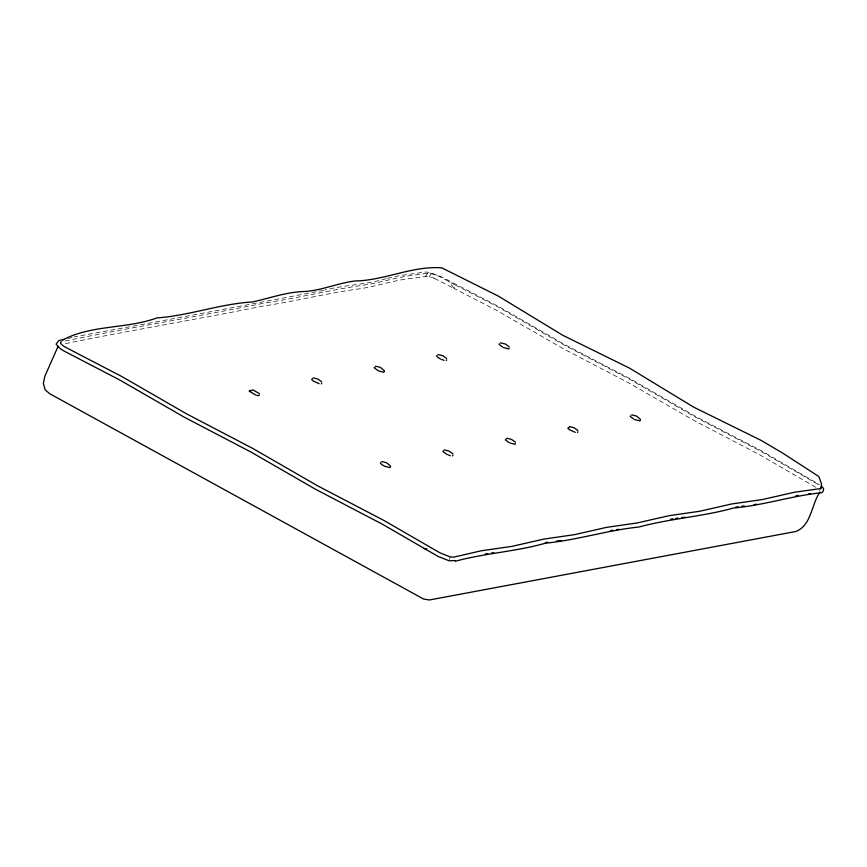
<?xml version="1.0" encoding="UTF-8"?>
<svg xmlns="http://www.w3.org/2000/svg" width="867" height="867" viewBox="0 0 867 867"><rect width="100%" height="100%" fill="white"/><g stroke="black" fill="none" stroke-linecap="round" stroke-linejoin="round"><path stroke-width="0.65" stroke-dasharray="4.33 3.25" d="M449.464 559.486L450.211 556.917M65.231 340.98C131.481 327.325 198.294 316.509 264.576 303.038C299.679 297.771 334.109 289.014 369.299 284.333C386.563 280.865 403.491 275.565 421.167 274.405C433.738 270.266 444.804 280.236 455.446 285.08L454.286 288.57L497.127 310.635L562.499 348.296L628.326 382.672L693.687 420.332L759.514 454.698L813.918 486.192A11.975 2.818 24.7 0 1 818.231 489.075M65.524 343.603C130.971 330.229 196.939 319.446 262.398 306.17C293.88 301.51 324.789 293.729 356.272 289.264C374.587 287.031 392.057 280.594 410.384 278.502C418.468 278.231 426.813 274.492 434.584 278.459L436.188 275.186M429.208 276.79L431.202 273.636M67.897 338.509L73.023 337.187M323.543 290.358C240.527 306.181 157.48 321.83 74.313 336.862M386.173 278.654C366.156 284.766 345.033 284.929 324.822 290.033M387.451 278.329L399.058 275.728L425.48 272L429.642 272.379L442.322 277.245L499.5 306.983L564.861 344.643L630.688 379.02L696.06 416.68L761.887 451.046L819.467 484.642M434.584 278.459L454.286 288.57L448.488 281.352M455.446 285.08L498.373 307.189L563.734 344.849L629.561 379.215L694.922 416.886L760.749 451.252L815.099 482.713A11.217 2.644 24.7 0 1 819.174 485.444M819.163 489.942A11.975 2.818 24.7 0 1 820.128 491.405M427.713 273.322L425.524 276.465L427.745 273.322"/><path stroke-width="1.3" d="M820.626 488.988L821.613 484.165L818.795 476.503L782.316 452.867L760.749 440.198L693.806 407.219L629.55 368.161L562.607 335.182L498.362 296.124L441.802 267.849C412.638 265.595 384.699 280.42 355.372 280.951C337.458 282.989 320.714 291.063 302.605 291.583C285.33 292.352 269.095 298.4 252.362 301.965C219.969 303.862 189.342 315.621 156.981 317.918C126.43 329.026 91.49 324.626 62.619 340.037M819.597 492.608C811.349 504.659 811.306 525.803 795.657 531.525L429.371 599.986L423.616 599.043L49.918 393.856L45.214 389.933L43.35 383.507L44.824 376.3L58.197 346.117A11.975 2.969 23.1 0 0 64.451 351.254L120.004 380.136L184.563 417.352L251.192 452.162L315.761 489.389L382.38 524.199L438.128 556.451L449.095 560.776L455.067 560.559M259.298 394.821L258.865 395.59L256.675 395.374M321.332 383.918L321.765 383.149M384.233 371.466L383.799 372.236L378.5 370.892L374.154 367.814L375.118 367.109M437.055 355.372L436.632 356.142L438.117 357.605L440.967 359.209M380.841 462.436L380.407 463.206L381.903 464.669L384.753 466.273L390.052 467.627L390.486 466.858M446.277 360.564L446.711 359.794M499.533 343.69L499.099 344.459L502.492 346.995M509.178 348.111L508.745 348.881L503.434 347.537M452.52 455.944L452.953 455.175M515.432 443.503L514.998 444.272L509.688 442.918M577.465 432.59L577.899 431.82M630.721 415.727L630.287 416.496L633.679 419.032M640.366 420.148L639.933 420.918L634.633 419.563M64.05 339.43L58.967 340.493L57.764 341.869L56.127 344.156L58.457 347.006M455.305 561.252C485 553.135 515.93 551.629 545.56 543.165C577.162 540.13 607.496 530.236 639.066 526.995C670.126 518.553 702.411 516.678 733.449 508.04C763.383 505.428 792.015 495.707 821.883 492.705L823.076 491.383L823.65 488.674L821.417 485.943M754.117 504.627L756.642 504.215M795.917 495.772L798.388 495.404M735.769 507.108L738.24 506.74M670.657 519.181L673.139 518.813M675.61 518.455L678.092 518.087M610.509 530.528L612.98 530.16M545.397 542.601L547.879 542.233M485.249 553.937L487.731 553.569M808.174 494.082L810.569 493.822M741.957 506.187L744.352 505.927M681.722 517.632L685.309 517.231M616.697 529.607L619.092 529.336M556.462 541.051L561.252 540.509M491.437 553.016L493.832 552.756M424.191 548.605L426.716 548.713M500.562 342.844L505.266 344.004L509.124 346.757M438.095 354.516L442.799 355.676L446.646 358.439M375.628 366.199L380.331 367.359L384.384 370.751M313.15 377.871L317.864 379.031L321.711 381.794M631.75 414.87L636.465 416.03L640.507 419.422M251.842 390.627L249.653 390.399L249.219 391.169L255.635 394.994M569.283 426.553L573.987 427.713L577.845 430.465M506.816 438.225L511.519 439.385L515.366 442.148M444.348 449.908L449.052 451.068L452.899 453.82M381.87 461.58L386.584 462.74L390.627 466.143M312.38 378.76L311.687 379.497L313.182 380.96L319.143 383.691M569.045 427.485L567.82 428.168L569.316 429.642L575.276 432.373M506.317 439.135L505.353 439.851L508.745 442.387M443.579 450.786L442.874 451.523L447.22 454.601M252.622 389.749L259.244 393.466M442.007 359.588L444.088 360.336M448.261 454.969L450.331 455.728M61.503 341.761A11.217 2.785 23.1 0 0 66.38 347.71L121.879 376.56L186.438 413.787L253.066 448.597L317.625 485.823L384.254 520.634L439.948 552.853L450.211 556.917L453.734 557.145L481.185 550.794L512.061 546.34L543.815 539.09L574.691 534.625L606.445 527.385L637.321 522.92L669.075 515.681L699.951 511.216L731.705 503.965L762.57 499.511L794.335 492.261L819.976 488.663A11.217 2.644 24.7 0 0 820.941 487.59"/></g></svg>
